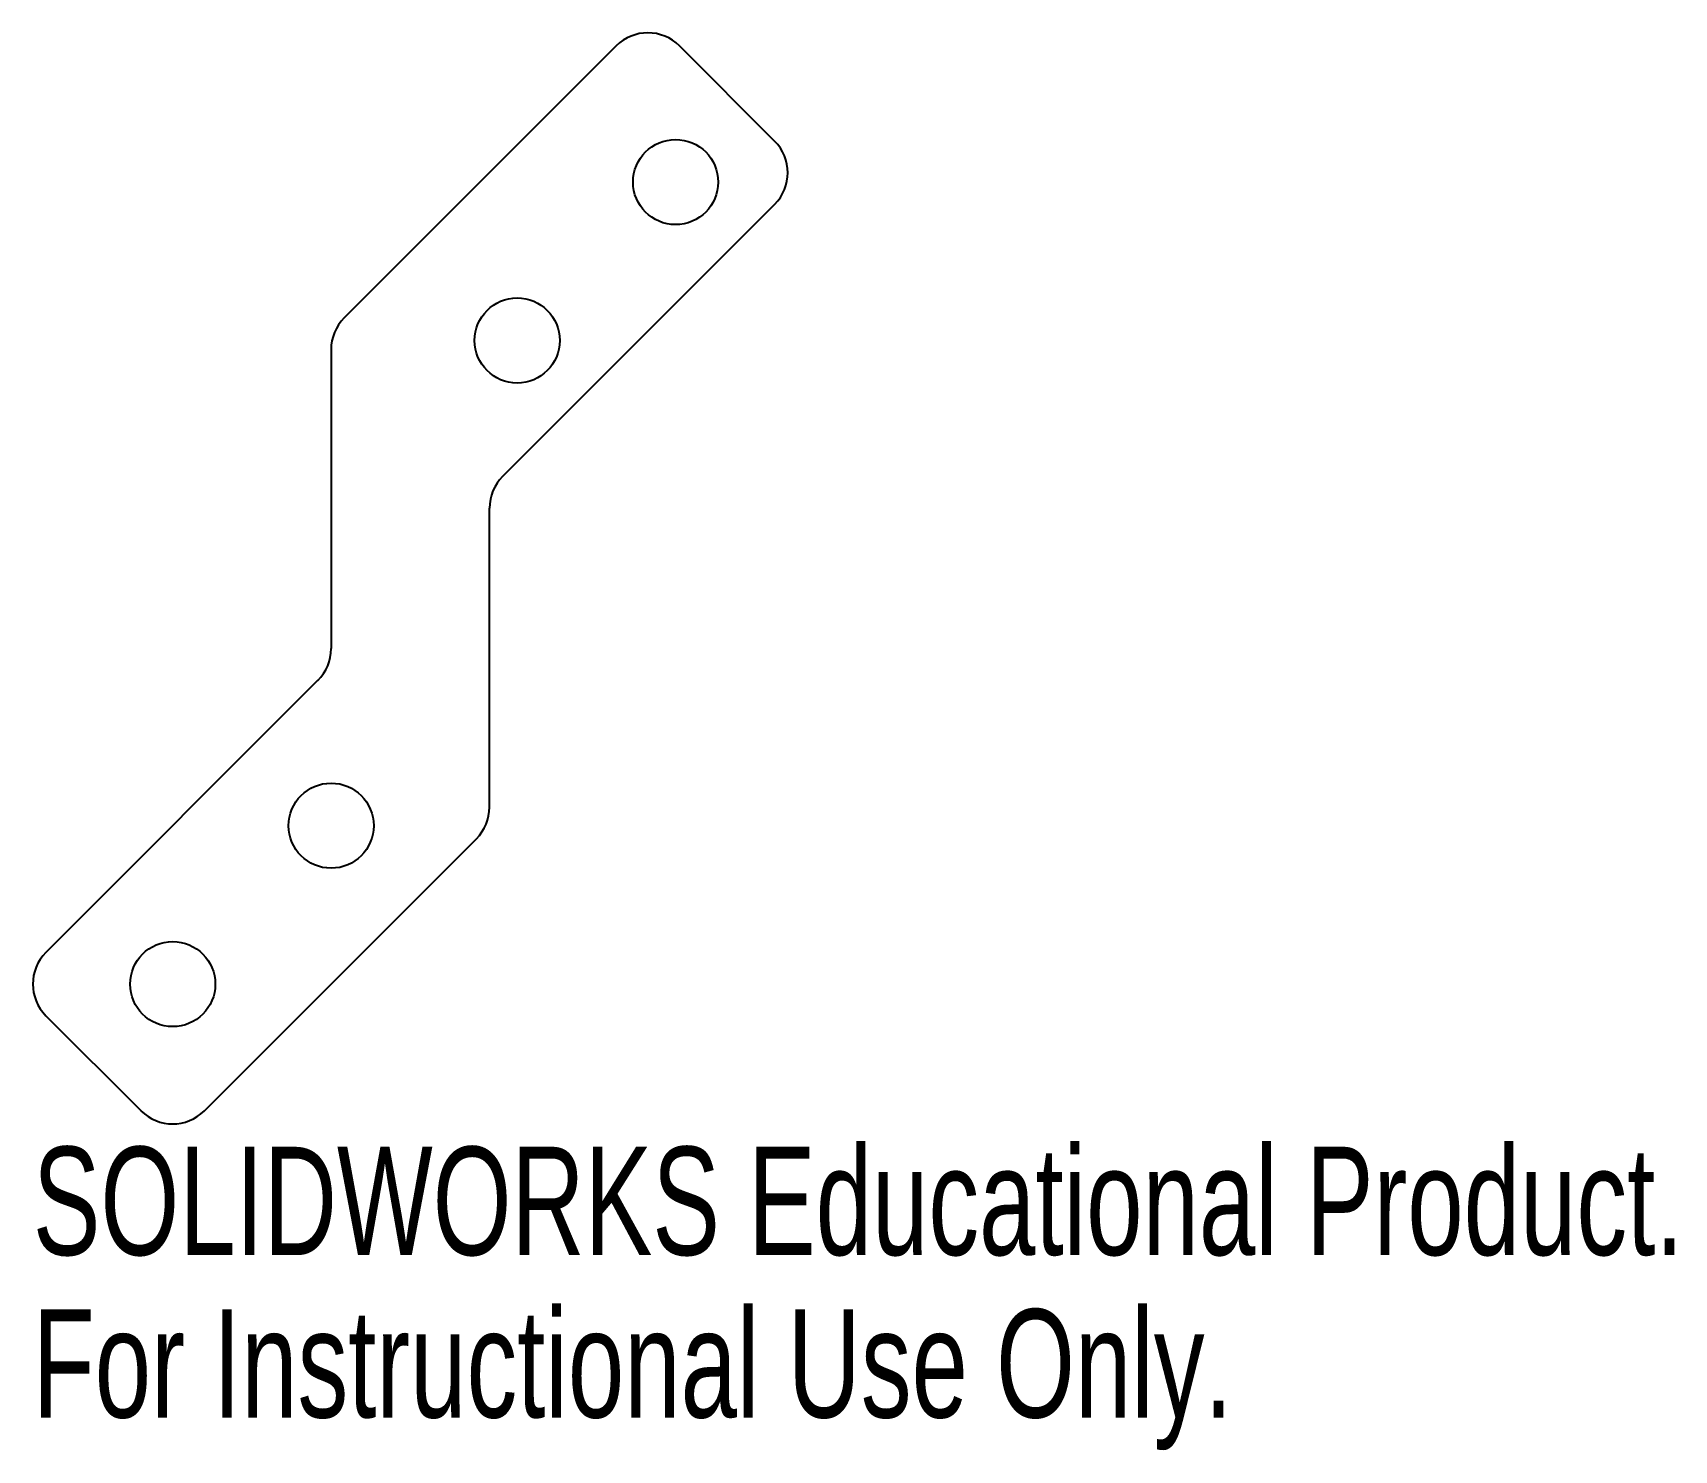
# Model space of a CAD drawing. Header units: millimetres. Extents: x -20.4 to 52.9, y -27.9 to 35.4.
import ezdxf

# ---------------------------------------------------------------- set-up
doc = ezdxf.new("R2010")
doc.units = ezdxf.units.MM
doc.styles.add('SLDTEXTSTYLE0', font='TXT', dxfattribs={"width": 0.7})

msp = doc.modelspace()

# ---------------------------------------------------------------- linework, layer by layer
at = {"color": 7, "linetype": 'Continuous', "lineweight": 25}
for p, q in [((5.657, 34.799), (-6.485, 22.657)), ((12.728, 30.556), (8.485, 34.799)), ((0.586, 15.586), (12.728, 27.728)), ((-7.071, 21.243), (-7.071, 7.899)), ((0, 0.828), (0, 14.172)), ((-7.657, 6.485), (-19.799, -5.657)), ((-12.728, -12.728), (-0.586, -0.586)), ((-19.799, -8.485), (-15.556, -12.728))]:
    msp.add_line(p, q, dxfattribs=at)
for centre in [(8.309, 28.725), (1.237, 21.654), (-7.069, -0.002), (-14.14, -7.073)]:
    msp.add_circle(centre, 1.899, dxfattribs=at)
for centre, start, end in [((7.071, 33.385), 45, 135), ((11.314, 29.142), 315, 45), ((-5.071, 21.243), 135, 180), ((2, 14.172), 135, 180), ((-9.071, 7.899), 315, 0), ((-2, 0.828), 315, 0), ((-18.385, -7.071), 135, 225), ((-14.142, -11.314), 225, 315)]:
    msp.add_arc(centre, 2, start, end, dxfattribs=at)

# ---------------------------------------------------------------- texts
at = {"color": 7, "linetype": 'Continuous', "char_height": 4.83362, "attachment_point": 1, "style": 'SLDTEXTSTYLE0'}
for s, insert in [('SOLIDWORKS Educational Product.', (-20.385, -14.333)), ('For Instructional Use Only.', (-20.385, -21.584))]:
    msp.add_mtext(s, dxfattribs=dict(at, insert=insert))

doc.saveas('drawing.dxf')
